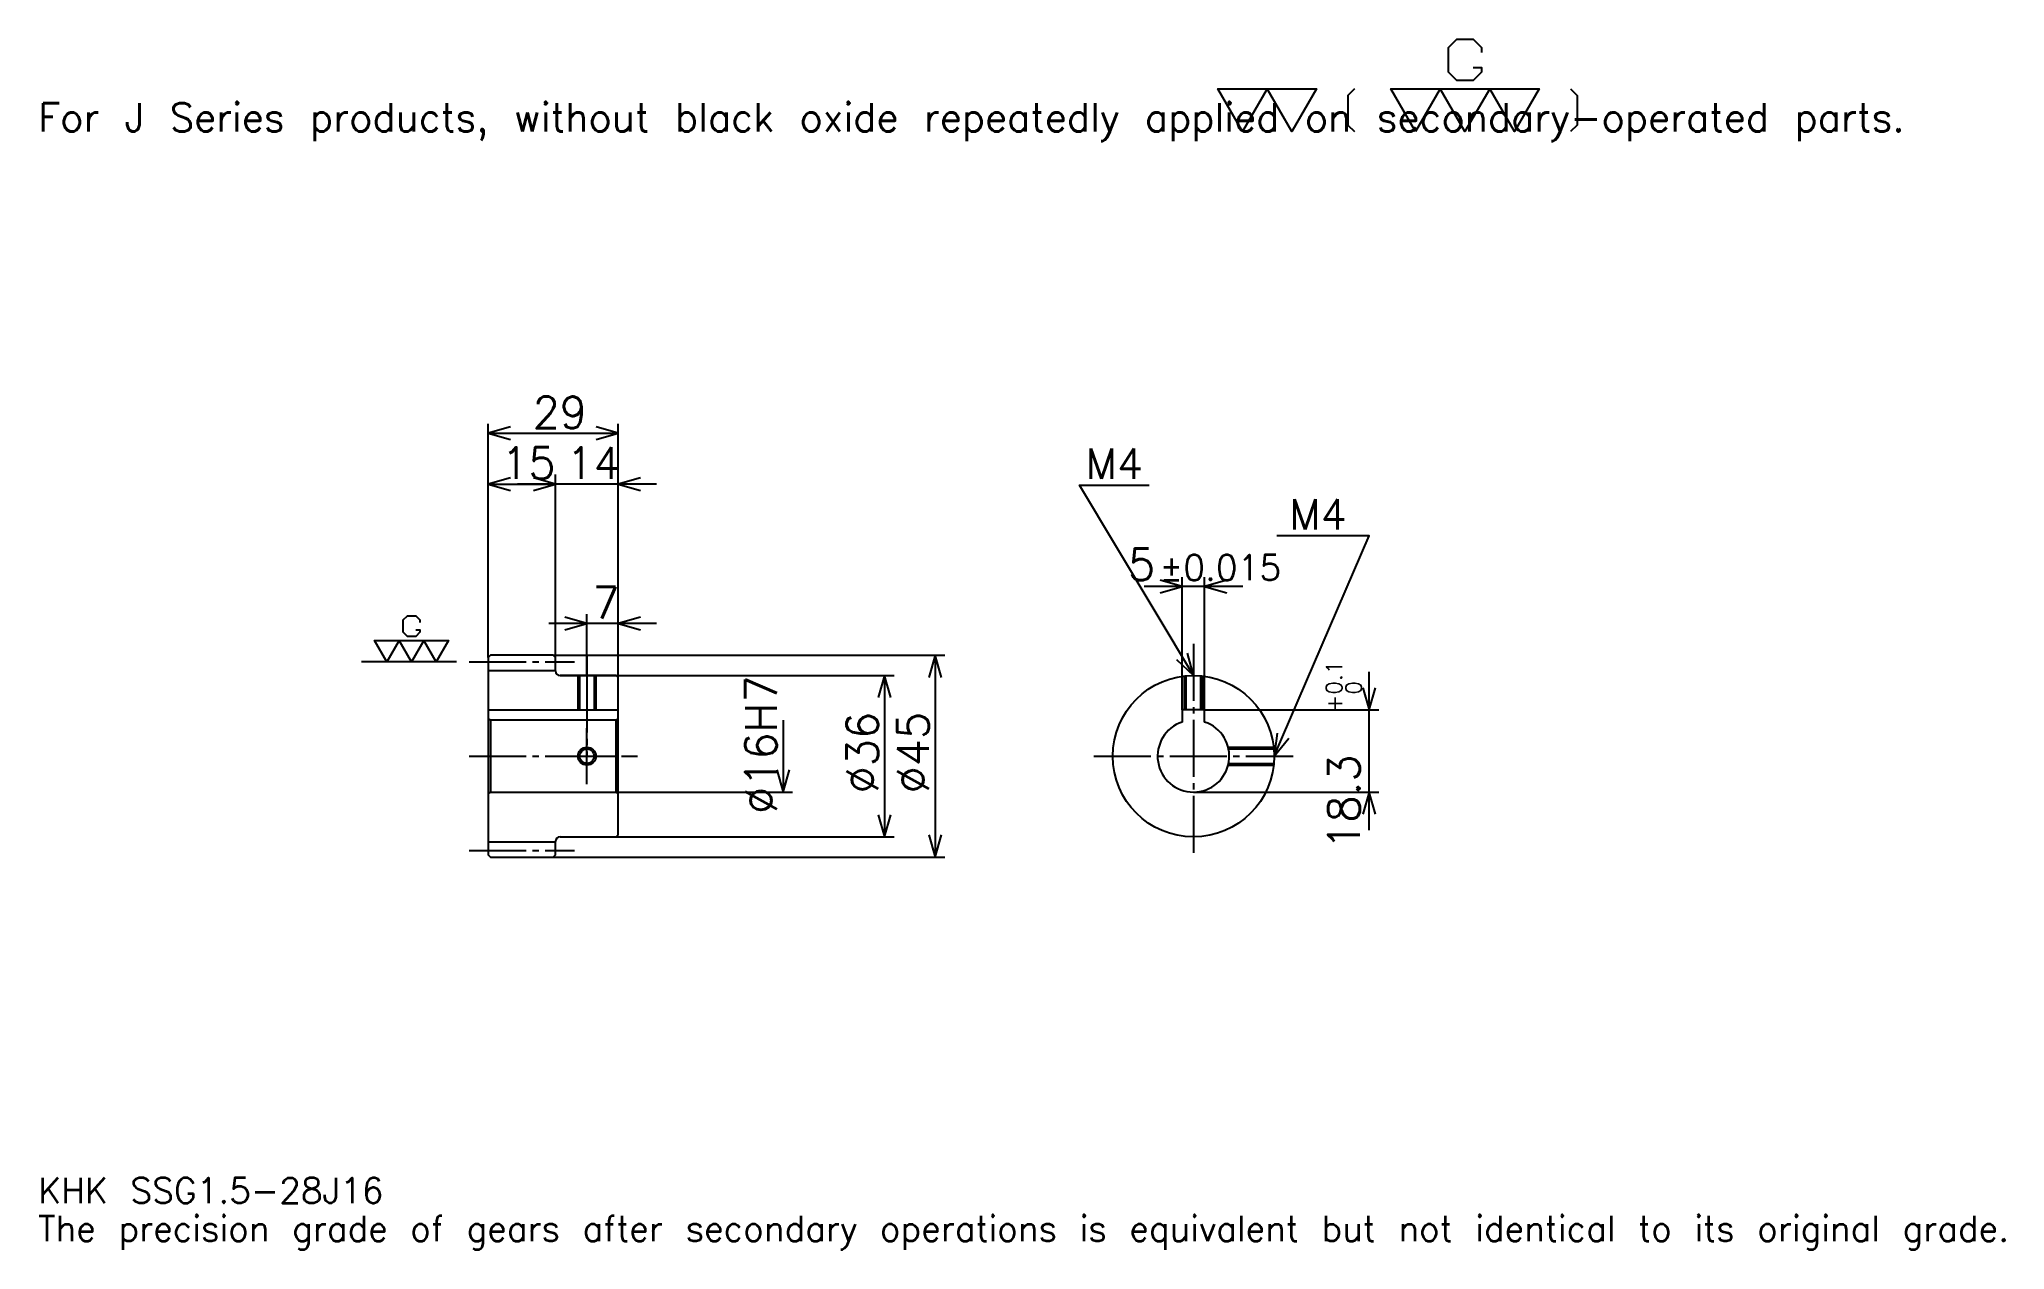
# Model space of a CAD drawing. Extents: x 14 to 453, y 5 to 275.
import ezdxf

# ---------------------------------------------------------------- set-up
doc = ezdxf.new("R2010")
doc.units = 0
doc.linetypes.add('DASHDOT', pattern=[16.95652, 12.717391, -1.413043, 1.413043, -1.413043])
doc.layers.get('0').update_dxf_attribs({"linetype": 'CONTINUOUS'})
doc.layers.add('DASHDOT', color=6, linetype='DASHDOT')
doc.styles.add('KANJI', font='TXT', dxfattribs={"bigfont": 'BIGFONT'})

msp = doc.modelspace()

# ---------------------------------------------------------------- linework, layer by layer
at = {"color": 5}
for p, q in [((114.456528, 137.663055), (114.456528, 189.239136)), ((143.456528, 137.663055), (143.456528, 189.239136)), ((114.456528, 187.119568), (143.456528, 187.119568)), ((114.456528, 175.815216), (129.456528, 175.815216)), ((151.934784, 175.815216), (120.978264, 175.815216)), ((129.456528, 137.663055), (129.456528, 177.934784)), ((269.17392, 125.463051), (269.17392, 155.065216)), ((274.17392, 125.463051), (274.17392, 155.065216)), ((282.652161, 152.945648), (260.695679, 152.945648)), ((151.934784, 144.728271), (127.978264, 144.728271)), ((136.456528, 137.663055), (136.456528, 146.847839)), ((114.456528, 137.163055), (114.456528, 137.663055)), ((128.956528, 137.663055), (143.456528, 137.663055)), ((129.456528, 137.163055), (129.456528, 137.663055)), ((136.456528, 133.163055), (136.456528, 137.663055)), ((136.456528, 133.163055), (136.456528, 137.663055)), ((143.456528, 137.663055), (216.228271, 137.663055)), ((143.456528, 132.663055), (143.456528, 137.663055)), ((214.108704, 137.663055), (214.108704, 92.663048)), ((130.456528, 133.163055), (143.456528, 133.163055)), ((143.456528, 133.163055), (204.92392, 133.163055)), ((202.804352, 133.163055), (202.804352, 97.163048)), ((310.869568, 98.684784), (310.869568, 133.941315)), ((180.195663, 123.163048), (180.195663, 107.163048)), ((274.17392, 125.463051), (312.989136, 125.463051)), ((143.456528, 107.163048), (182.315231, 107.163048)), ((271.67392, 107.163048), (312.989136, 107.163048)), ((130.456528, 97.163048), (143.456528, 97.163048)), ((143.456528, 97.163048), (204.92392, 97.163048)), ((128.956528, 92.663048), (143.456528, 92.663048)), ((143.456528, 92.663048), (216.228271, 92.663048))]:
    msp.add_line(p, q, dxfattribs=at)
at = {"color": 7}
msp.add_line((107.391312, 136.163055), (86.195656, 136.163055), dxfattribs=at)
at = {"color": 4}
for p, q in [((114.456528, 134.288055), (129.456528, 134.288055)), ((114.456528, 125.463051), (143.456528, 125.463051)), ((114.956528, 123.163048), (114.956528, 107.163048)), ((142.956528, 123.163048), (143.456528, 123.663048)), ((142.956528, 107.163048), (143.456528, 106.663048)), ((114.456528, 96.038048), (129.456528, 96.038048))]:
    msp.add_line(p, q, dxfattribs=at)
at = {"color": 7}
for points in [[(334.043488, 268.676086), (335.880432, 268.676086), (335.880432, 267.573914), (334.043488, 265.736969), (330.369568, 265.736969), (328.532623, 267.573914), (328.532623, 273.084778), (330.369568, 274.921753), (334.043488, 274.921753), (335.880432, 273.084778), (335.880432, 271.982605)], [(282.608704, 254.347824), (277.097839, 263.899994), (299.141296, 263.899994), (293.630432, 254.347824), (288.119568, 263.899994), (282.608704, 254.347824)], [(307.591309, 263.899994), (306.121735, 262.43042), (306.121735, 255.817383), (307.591309, 254.347824)], [(321.184784, 254.347824), (315.67392, 263.899994), (348.739136, 263.899994), (343.228271, 254.347824), (337.717407, 263.899994), (332.206543, 254.347824), (326.695648, 263.899994), (321.184784, 254.347824)], [(355.719574, 263.899994), (357.189148, 262.43042), (357.189148, 255.817383), (355.719574, 254.347824)], [(98.277176, 143.327179), (99.195656, 143.327179), (99.195656, 142.776093), (98.277176, 141.857605), (96.440224, 141.857605), (95.521744, 142.776093), (95.521744, 145.531525), (96.440224, 146.450012), (98.277176, 146.450012), (99.195656, 145.531525), (99.195656, 144.980438)], [(91.847832, 136.163055), (89.0924, 140.939133), (105.625008, 140.939133), (102.869568, 136.163055), (100.114136, 140.939133), (97.358704, 136.163055), (94.603264, 140.939133), (91.847832, 136.163055)]]:
    msp.add_lwpolyline(points, dxfattribs=at)
at = {"color": 5}
for points in [[(119.402176, 188.532608), (114.456528, 187.119568), (119.402176, 185.706528)], [(138.51088, 185.706528), (143.456528, 187.119568), (138.51088, 188.532608)], [(119.402176, 177.228271), (114.456528, 175.815216), (119.402176, 174.402176)], [(124.51088, 174.402176), (129.456528, 175.815216), (124.51088, 177.228271)], [(124.51088, 174.402176), (129.456528, 175.815216), (124.51088, 177.228271)], [(148.402176, 177.228271), (143.456528, 175.815216), (148.402176, 174.402176)], [(271.67392, 133.163055), (246.239136, 175.554352), (261.782593, 175.554352)], [(289.67392, 115.163048), (310.869568, 164.25), (290.239136, 164.25)], [(264.228271, 151.532608), (269.17392, 152.945648), (264.228271, 154.358704)], [(279.119568, 154.358704), (274.17392, 152.945648), (279.119568, 151.532608)], [(131.51088, 143.315216), (136.456528, 144.728271), (131.51088, 146.141312)], [(148.402176, 146.141312), (143.456528, 144.728271), (148.402176, 143.315216)], [(215.521744, 132.717392), (214.108704, 137.663055), (212.695663, 132.717392)], [(267.917725, 136.67691), (271.67392, 133.163055), (270.341064, 138.13092)], [(204.217392, 128.217392), (202.804352, 133.163055), (201.391312, 128.217392)], [(309.456543, 130.408707), (310.869568, 125.463051), (312.282593, 130.408707)], [(290.337219, 120.263657), (289.67392, 115.163048), (292.931763, 119.143341)], [(178.782623, 112.108704), (180.195663, 107.163048), (181.608704, 112.108704)], [(312.282593, 102.2174), (310.869568, 107.163048), (309.456543, 102.2174)], [(201.391312, 102.108704), (202.804352, 97.163048), (204.217392, 102.108704)], [(212.695663, 97.608704), (214.108704, 92.663048), (215.521744, 97.608704)]]:
    msp.add_lwpolyline(points, dxfattribs=at)
at = {"color": 4}
for points in [[(129.456528, 134.163055), (129.456528, 137.163055), (128.956528, 137.663055), (114.956528, 137.663055), (114.456528, 137.163055), (114.456528, 106.663048)], [(130.456528, 97.163048), (142.956528, 97.163048), (143.456528, 97.663048), (143.456528, 132.663055), (142.956528, 133.163055), (130.456528, 133.163055)], [(134.456528, 133.163055), (134.456528, 125.463051)], [(134.836533, 133.163055), (134.836533, 125.463051)], [(138.076523, 133.163055), (138.076523, 125.463051)], [(138.456528, 133.163055), (138.456528, 125.463051)], [(269.67392, 125.463051), (269.67392, 133.05159)], [(270.053925, 125.463051), (270.053925, 133.089996)], [(273.293915, 125.463051), (273.293915, 133.089996)], [(273.67392, 125.463051), (273.67392, 133.05159)], [(114.456528, 106.663048), (114.956528, 107.163048), (142.956528, 107.163048), (142.956528, 123.163048), (114.956528, 123.163048), (114.456528, 123.663048)], [(274.17392, 122.76239), (274.17392, 125.463051), (269.17392, 125.463051), (269.17392, 122.76239)], [(279.419891, 117.163048), (289.562469, 117.163048)], [(279.508179, 116.783051), (289.600891, 116.783051)], [(279.419891, 113.163048), (289.562469, 113.163048)], [(279.508179, 113.543045), (289.600891, 113.543045)], [(114.456528, 106.663048), (114.456528, 93.163048), (114.956528, 92.663048), (128.956528, 92.663048), (129.456528, 93.163048), (129.456528, 96.163048)]]:
    msp.add_lwpolyline(points, dxfattribs=at)
for centre, radius in [((271.67392, 115.163048), 18), ((136.456528, 115.163048), 1.62)]:
    msp.add_circle(centre, radius, dxfattribs=at)
at = {"color": 7}
msp.add_circle((136.456528, 115.163048), 2, dxfattribs=at)
at = {"color": 4}
for centre, radius, start, end in [((130.456528, 134.163055), 1, 180, 270), ((271.67392, 115.163048), 8, 108.20995733, 71.79004267), ((130.456528, 96.163048), 1, 90, 180)]:
    msp.add_arc(centre, radius, start, end, dxfattribs=at)
at = {"layer": 'DASHDOT', "color": 7}
for p, q in [((271.67392, 140.228271), (271.67392, 92.92392)), ((110.2174, 136.163055), (133.695663, 136.163055)), ((136.456528, 133.163055), (136.456528, 115.163048)), ((110.2174, 115.163048), (147.695663, 115.163048)), ((249.434784, 115.163048), (293.913055, 115.163048)), ((110.2174, 94.163048), (133.695663, 94.163048))]:
    msp.add_line(p, q, dxfattribs=at)
for points in [[(136.456528, 137.402176), (136.456528, 121.223915)], [(136.456528, 108.92392), (136.456528, 121.402176)], [(130.217392, 115.163048), (142.695663, 115.163048)]]:
    msp.add_lwpolyline(points, dxfattribs=at)

# ---------------------------------------------------------------- texts
at = {"color": 7, "style": 'KANJI'}
for s, height, p in [('For J Series products, without black oxide repeatedly applied on secondary-operated parts.', 6.358696, (14.130435, 254.347824)), ('29', 7.065217, (124.364136, 188.25)), ('15', 7.065217, (117.364136, 176.945648)), ('14', 7.065217, (131.864136, 176.945648)), ('M4', 6.782609, (247.652176, 176.967392)), ('M4', 6.782609, (293.065216, 165.663055)), ('5', 7.065217, (257.089905, 154.358704)), ('%%p0.015', 5.652174, (264.083618, 154.358704)), ('7', 7.065217, (137.660339, 145.858704)), ('KHK SSG1.5-28J16', 5.652174, (14.130435, 15.543478)), ('The precision grade of gears after secondary operations is equivalent but not identical to its original grade.', 5.652174, (14.130435, 7.065217))]:
    msp.add_text(s, height=height, dxfattribs=at).set_placement(p)
for s, height, p in [('%%c16H7', 7.065217, (178.782623, 102.269028)), ('0.1', 3.532609, (304.793488, 128.875168)), ('0', 3.532609, (309.17392, 128.875168)), ('+', 3.532609, (304.793488, 124.91864)), ('%%c36', 7.065217, (201.391312, 106.86142)), ('%%c45', 7.065217, (212.695663, 106.86142)), ('18.3', 7.065217, (308.75, 94.337585))]:
    msp.add_text(s, height=height, rotation=90, dxfattribs=at).set_placement(p)

doc.saveas('drawing.dxf')
